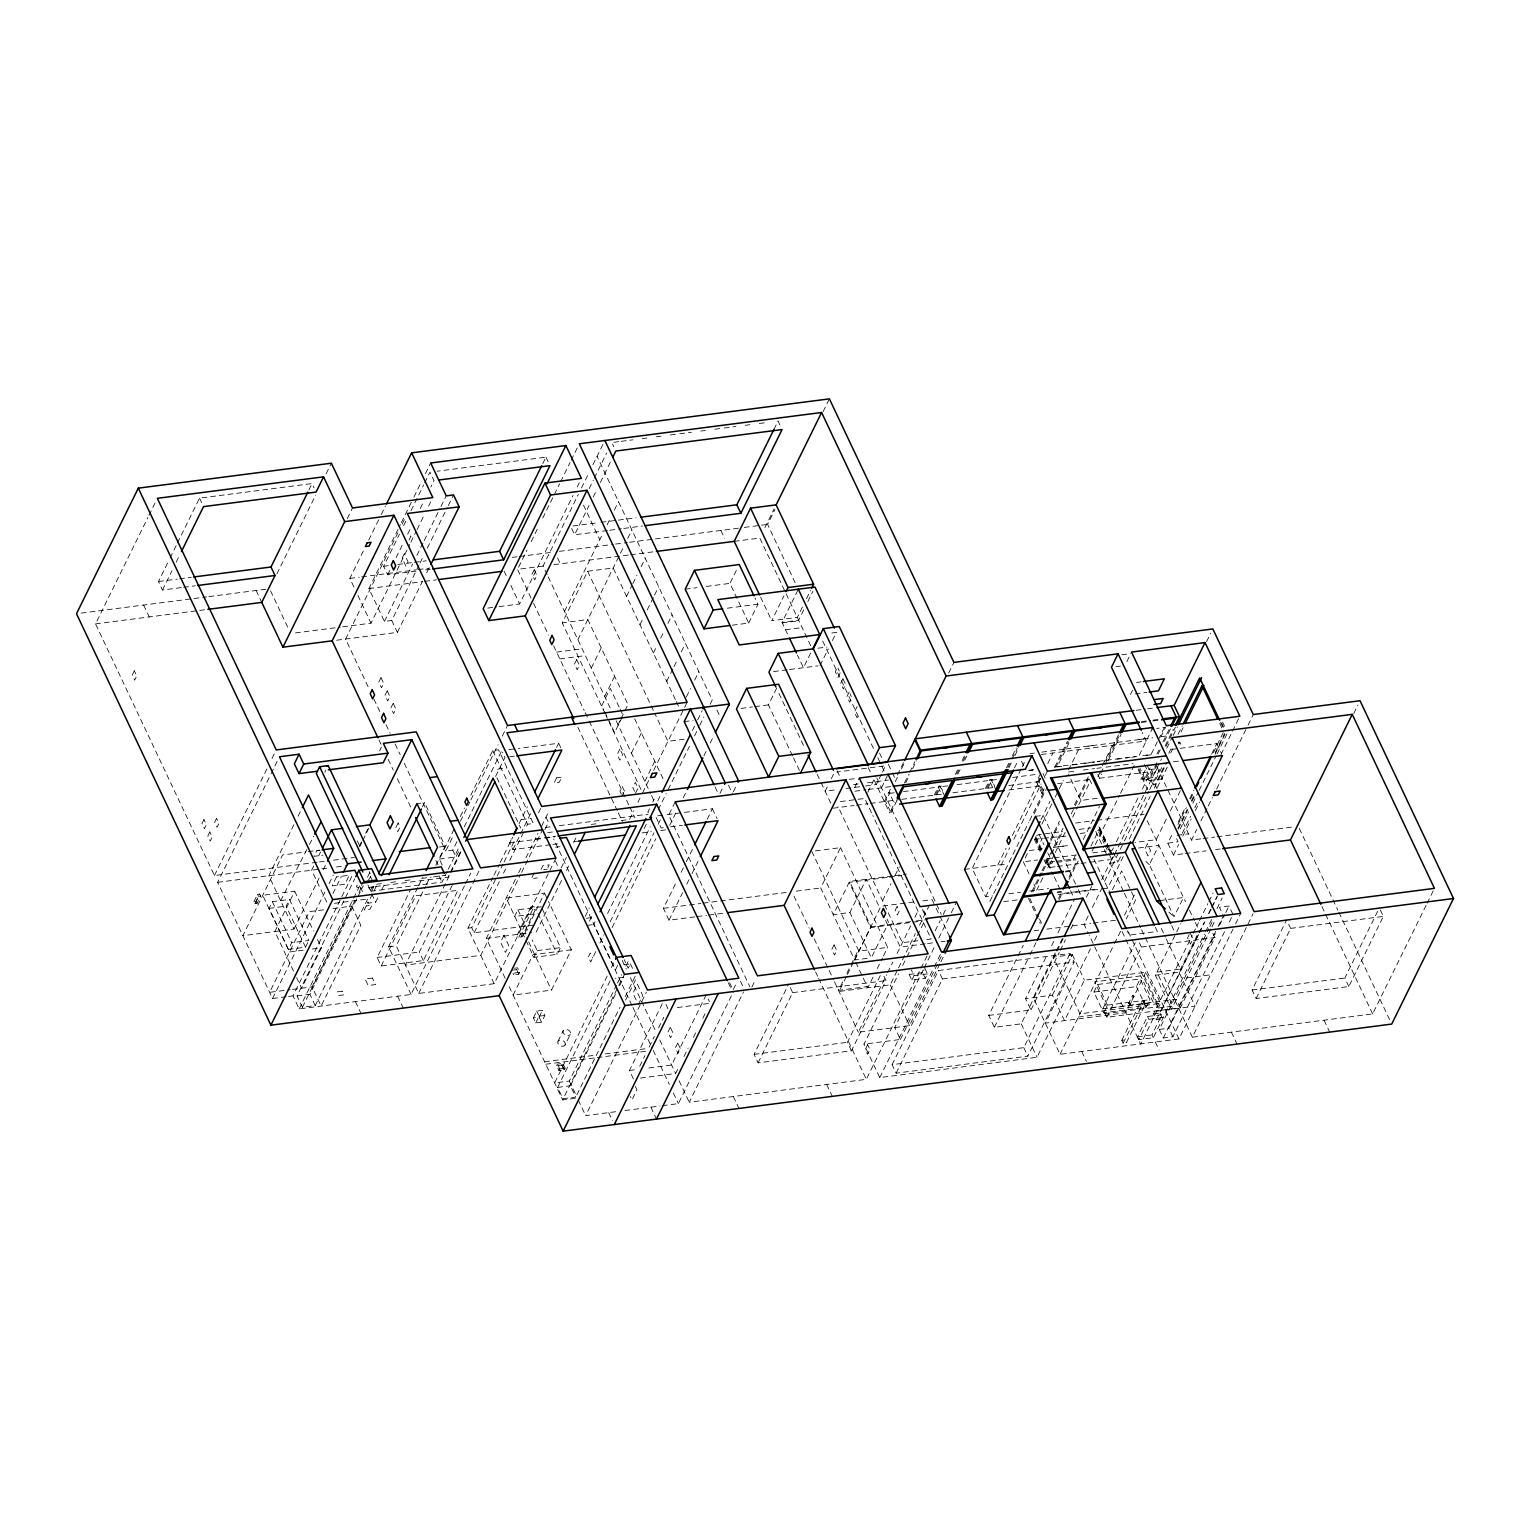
<?xml version="1.0" encoding="UTF-8"?>
<svg xmlns="http://www.w3.org/2000/svg" width="1530" height="1530" viewBox="0 0 1530 1530"><rect width="100%" height="100%" fill="white"/><g stroke="black" fill="none" stroke-linecap="round" stroke-linejoin="round"><path stroke-width="0.75" stroke-dasharray="5 3.75" d="M325.565 770.183L324.915 772.325M1128.605 1003.336L1130.402 1004.292L1133.615 995.552L1132.353 995.705L1128.605 1003.336L1130.402 1004.292M1132.353 995.705L1134.151 996.661M1122.121 931.579L1158.248 1008.021L1140.73 1044.206L1089.188 935.098M317.131 862.251L214.449 875.523L95.549 623.877L147.913 517.465M148.965 515.342L155.238 502.567M181.248 587.616L162.486 590.025L158.47 581.534L169.008 560.152M170.06 558.01L176.371 545.177M177.423 543.035L199.512 498.13L312.043 483.576L314.052 487.841M162.486 590.025L171.972 570.786M176.18 562.237L179.335 555.811M308.888 490.002L312.043 483.576M276.911 573.865L315.658 495.127M326.12 473.841L331.36 463.207M347.272 518.613L352.512 507.979M353.889 586.927L349.854 578.397L364.522 548.601M368.711 540.09L380.224 516.681M381.276 514.558L385.464 506.048M214.449 875.523L267.865 766.97M272.053 758.459L275.19 752.072M286.186 996.738L272.55 998.497L217.662 882.313L270.026 775.901M271.078 773.778L277.351 761.003M418.971 565.163L391.737 620.491L384.432 621.429L368.902 588.572L400.325 524.714M401.376 522.591L412.89 499.182M413.942 497.059L421.266 482.16M425.455 473.65L430.695 462.997M397.934 532.669L345.589 639.081L368.845 688.328M402.122 524.159L405.278 517.771M416.064 571.13L387.664 574.802L383.647 566.31L399.445 534.2M403.652 525.631L406.808 519.225M411.015 510.657L423.657 484.972M424.709 482.83L429.968 472.139L434.004 480.63L430.829 487.056M387.664 574.802L389.768 570.518M396.079 557.685L403.461 542.71M407.668 534.142L410.824 527.716M420.31 508.457L423.466 502.031M409.007 540.09L411.015 536.016L406.923 536.533M342.682 626.822L371.006 623.169L409.753 544.412M410.805 542.289L416.045 531.656M417.097 529.533L424.422 514.635M428.61 506.105L430.695 501.859M384.432 621.429L412.718 563.977M416.906 555.447L423.179 542.691M424.231 540.549L439.932 508.629M440.984 506.506L446.225 495.873M420.023 563.021L423.16 556.633M427.348 548.123L447.238 507.692M448.29 505.569L453.53 494.917M253.942 901.686L257.556 894.342L259.756 894.056L260.693 896.044L257.078 903.369L254.879 903.656L253.942 901.686L256.141 901.399L259.756 894.056M254.879 903.656L258.493 896.312L257.556 894.342M293.894 824.727L268.802 875.715L294.009 929.054L242.868 935.672L282.591 854.945L305.828 851.942M298.082 816.236L301.2 809.867M336.638 640.229L397.36 632.387L422.49 581.304M426.679 572.794L428.782 568.548M288.405 949.403L269.031 908.399L272.34 901.667L289.438 899.468L308.83 940.472L291.733 942.69L288.405 949.403L305.522 947.204L307.989 942.155M305.522 947.204L286.129 906.181L289.438 899.468M303.208 950.207L289.514 951.985L262.72 895.299L294.697 891.187L274.826 931.541L295.653 975.624M313.669 866.057L311.642 870.168L327.707 904.173M318.737 855.748L320.592 851.961M379.574 750.981L381.448 747.156M294.009 929.054L319.101 878.086M323.289 869.576L325.374 865.33M272.55 998.497L324.915 892.086M329.103 883.575L333.291 875.064M542.806 463.571L545.961 457.145L437.083 471.221M332.928 893.558L341.305 876.556M359.416 846.109L361.501 841.844M365.67 833.353L367.774 829.107M359.703 846.779L361.788 842.533M362.839 840.391L369.113 827.634M464.47 885.889L411.054 994.443L299.172 1008.901L293.014 995.858L352.703 874.548M367.582 899.2L315.218 1005.612L302.424 1007.256L297.069 995.934L354.673 878.87M317.513 939.458L321.472 947.854L301.62 988.208L296.648 977.708M299.172 1008.901L352.589 900.348M353.621 898.225L359.913 885.449M363.585 881.031L360.468 887.381L357.274 887.783L356.356 885.87L359.569 885.449L363.26 893.31M351.766 906.143L360.851 925.344L321.128 1006.052L312.063 986.869L351.766 906.143L332.928 908.571M518.555 567.228L526.97 550.111M531.197 541.563L538.56 526.588M542.768 518.02L559.617 483.786M560.669 481.644L570.135 462.404M571.187 460.262L577.518 447.429M302.424 1007.256L354.788 900.845M358.976 892.334L362.113 885.947M315.218 1005.612L309.863 994.271L356.987 898.512M358.039 896.37L363.26 885.736M367.449 877.226L369.552 872.961M367.716 881.108L371.235 875.925L369.208 871.641M370.241 890.728L372.345 886.482M447.219 871.354L442.017 882.102L370.91 891.282L373.397 886.252M371.771 890.69L373.856 886.425M377.7 897.957L375.615 902.203L367.946 903.197L373.148 892.602M374.2 890.479L377.317 884.13M499.105 606.607L519.607 603.968L573.023 495.433M577.212 486.923L579.296 482.658M381.869 889.485L384.986 883.135M422.51 806.884L424.594 802.638L416.925 803.633M547.166 574.706L543.073 566.062L578.378 494.305M581.496 487.974L588.763 473.191M592.932 464.757L604.14 441.979M589.165 488.606L593.277 480.229M594.309 478.125L606.664 453.014M607.41 530.547L574.63 534.773L589.05 505.474M593.181 497.097L596.26 490.824M600.391 482.447L610.68 461.505M381.161 966.004L415.72 895.777L457.91 890.326L423.351 960.553L381.161 966.004L377.145 957.493L410.652 889.389M411.054 994.443L388.563 946.821L417.747 887.515M418.78 885.411L422.949 876.919M555.945 858.139L494.171 983.694L418.723 993.448L396.232 945.846L425.417 886.52M426.468 884.417L429.586 878.048M435.84 865.349L445.211 846.281L424.594 802.638M442.208 865.139L439.359 859.095L454.028 829.298M460.301 816.542L464.489 808.012M470.781 795.256L492.756 750.561L498.512 749.815L533.32 823.503L527.582 824.249L525.479 828.495M456.935 841.653L452.765 850.144L445.727 851.043L453.071 836.145M460.396 821.247L469.825 802.102M470.858 799.961L498.091 744.632M502.28 736.121L507.52 725.488M564.494 611.407L602.916 533.32M607.085 524.866L610.202 518.536M614.352 510.102L618.502 501.649M604.962 713.267L562.237 622.863L587.616 571.302L613.186 567.993L675.361 699.554M464.24 826.831L501.744 750.58M448.252 869.25L458.675 848.06M439.359 859.095L455.978 856.953L460.148 848.481M495.586 776.456L504.977 757.388L502.567 752.282M460.434 851.808L447.927 877.226L368.654 887.457L370.643 891.665M460.836 852.306L405.335 965.105L480.783 955.351L520.563 874.491M423.351 960.553L419.335 952.043L452.861 883.938M577.881 639.731L619.421 555.314M620.472 553.21L623.59 546.879M627.74 538.426L631.89 529.992M465.503 883.766L470.743 873.133M418.723 993.448L480.516 867.873M591.288 668.075L601.214 647.898M626.592 596.317L631.775 585.78M632.827 583.657L636.977 575.223M641.127 566.769L645.278 558.316M550.456 844.732L512.875 849.59L509.662 842.781L511.747 838.555M519.053 823.714L527.391 806.769M556.576 747.462L558.66 743.236L518.345 748.438M494.171 983.694L467.931 928.155L492.947 877.321M493.98 875.198L499.201 864.603M500.234 862.499L512.741 837.082M532.995 925.172L474.166 932.765L471.756 927.658L503.026 864.106M504.078 862.002L515.534 838.689M512.875 849.59L530.604 813.577M474.166 932.765L499.296 881.701M503.485 873.19L505.589 868.925M509.777 860.415L524.427 830.637M538.56 812.851L540.664 808.586M604.675 696.418L614.601 676.241M639.98 624.661L643.097 618.33M647.247 609.877L653.482 597.216M654.515 595.113L658.665 586.659M505.187 978.301L486.33 938.406L517.637 874.797M518.689 872.693L521.807 866.343M525.957 857.89L537.967 833.468M541.524 826.257L548.123 812.851M521.615 872.368L542.557 829.796M544.833 829.547L548.409 822.26L546 817.173M534.161 872.961L531.35 878.679L537.355 877.914M541.238 906.755L517.905 909.757L514.596 916.489L535.596 913.773M547.817 867.759L549.251 864.871L542.921 865.674L540.779 870.035L547.109 869.212M618.063 724.761L620.052 720.726M621.027 718.698L627.989 704.565L587.826 619.554L562.237 622.863M653.367 653.004L656.485 646.674M660.635 638.22L663.752 631.89M667.902 623.437L672.072 615.003M622.098 717.302L614.563 732.602L604.752 711.813M530.929 907.06L517.465 934.39L518.804 937.221L522.017 936.819L535.462 909.47L534.123 906.64L530.929 907.06L532.268 909.891L535.462 909.47M518.804 937.221L534.123 906.64M542.251 908.897L560.554 947.606L557.226 954.338L533.913 957.34L506.201 898.053L544.565 893.099L524.694 933.453L527.678 939.745M773.912 429.433L778.043 421.075L781.046 427.444M561.127 867.969L566.349 857.393M573.635 842.552L576.772 836.202M519.703 972.334L518.823 974.132L513.698 974.801L514.577 973.004L519.703 972.334L517.561 967.802L512.435 968.471M518.823 974.132L516.681 969.599L517.561 967.802M536.208 931.961L562.256 879.023M566.425 870.551L569.562 864.182M631.45 753.085L641.376 732.908M666.755 681.347L672.99 668.667M674.022 666.564L677.14 660.233M681.29 651.78L685.459 643.346M533.913 957.34L537.221 950.608L532.134 939.86M622.098 795.83L623.647 792.693M732.22 625.196L748.706 623.073L729.963 583.389L737.173 568.739M764.904 527.697L774.084 509.031M795.16 582.739L767.601 524.427L774.945 509.528M823.102 411.627L829.394 398.852M635.466 793.229L638.01 788.065L635.332 782.404L632.789 787.568L634.587 791.335M644.838 781.428L654.764 761.252M686.377 697.011L690.527 688.557M694.677 680.123L698.847 671.67M629.576 819.315L633.764 810.804M637.953 802.294L640.037 798.029M648.682 780.51L642.581 792.884L605.976 715.409M653.654 770.374L687.161 702.27M533.358 1017.852L536.705 1011.081L542.462 1010.336L544.871 1015.442L541.524 1022.212L535.768 1022.958L533.358 1017.852L539.115 1017.106L542.462 1010.336M585.187 916.451L589.356 907.979M571.34 949.767L532.976 954.72L513.124 995.093L551.469 990.14L571.34 949.767L548.524 901.495M535.768 1022.958L539.115 1016.169L536.705 1011.081M589.433 921.117L592.569 914.768M649.504 808.777L647.764 812.315L649.045 812.162M652.832 802.007L654.247 799.138M631.928 1005.363L593.736 924.541L595.839 920.295M644.13 828.648L647.267 822.241M657.766 800.917L660.903 794.529M692.382 730.556L696.59 722.026M697.642 719.903L702.174 710.666M748.706 623.073L757.981 604.235L755.017 597.962M658.225 809.772L666.162 793.63M668.151 789.576L689.475 746.258M694.563 735.911L698.732 727.458M699.765 725.354L703.915 716.901M710.149 704.24L712.234 700.013L597.082 456.303M607.563 913.544L650.288 826.697M595.763 951.545L590.733 961.988L588.342 956.958L590.312 952.961L592.703 958.01M599.932 943.073L604.101 934.601M610.145 921.863L653.979 832.817M658.149 824.326L662.318 815.853M612.134 927.562L655.911 838.612M675.208 801.835L668.706 815.031L749.91 986.869M558.01 1041.28L563.25 1030.627M669.681 825.378L675.916 812.717M683.183 797.933L686.301 791.603M703.953 755.724L706.019 751.517M710.188 743.064L713.286 736.733M802.409 607.028L797.302 617.412L771.732 620.702L783.972 595.82M565.067 1045.047A3.997 2.907 26.2 0 0 561.032 1040.037A3.997 2.907 26.2 0 0 558.527 1044.397A3.997 2.907 26.2 0 0 565.067 1045.047L570.308 1034.395A3.997 2.907 26.2 0 0 566.272 1029.384A3.997 2.907 26.2 0 0 563.767 1033.764A3.997 2.907 26.2 0 0 570.308 1034.395M556.652 1065.722L557.456 1064.096L562.887 1063.388L565.163 1068.208L564.379 1069.833L558.928 1070.522L556.652 1065.722L562.103 1065.014L562.887 1063.388M558.928 1070.522L559.731 1068.915L557.456 1064.096M607.2 976.064L554.625 1082.934L569.332 1081.041L616.456 985.263M611.407 967.515L615.615 958.966M787.491 633.975L782.021 622.385L798.335 589.203M615.462 994.213L570.422 1085.745L575.777 1097.087L562.983 1098.75L557.628 1087.409L611.063 978.837M617.623 965.506L615.462 969.867L553.669 839.071M617.508 983.14L621.696 974.629M625.885 966.119L629.021 959.731M806.482 598.746L810.556 590.446M575.261 1098.311L562.658 1099.936L617.718 987.539M618.77 985.397L624.45 974.381M803.747 609.877L798.641 620.243L782.021 622.385M807.821 601.577L812.927 591.192M619.65 985.702L623.838 977.192L615.309 978.282M624.01 964.684L630.398 963.862L628.256 968.222L624.202 959.635M694.869 916.872L669.031 920.219L663.408 908.323L676.968 880.783M681.137 872.31L685.306 863.838M686.339 861.715L692.593 849.016M707.185 819.353L712.406 808.758L664.976 814.897M719.942 793.42L723.652 785.885M576.829 1094.945L619.975 1007.275M625.235 996.585L635.753 975.184M792.559 755.877L768.443 704.871L778.598 684.235M625.54 1000.142L637.054 976.733M669.031 920.219L682.59 892.678M686.76 884.206L690.929 875.734M691.962 873.611L699.267 858.789M733.367 791.679L737.077 784.144M810.651 653.081L803.441 667.73L797.455 655.069M638.316 1004.502L642.734 995.533L637.379 984.192L632.961 993.161L636.537 1000.716M615.71 1111.717L585.665 1115.6L646.406 992.167M820.061 665.569L828.304 648.835M832.358 640.592L836.394 632.387L829.547 633.286M633.439 1078.975L629.423 1070.484L663.982 1000.257M639.712 1066.219L644.952 1055.566M649.141 1047.056L654.381 1036.422M658.569 1027.911L663.81 1017.259M840.18 672.913L837.962 677.388L835.284 671.727L837.484 667.233L839.281 671.02M849.188 692L846.989 696.475L849.666 702.155L851.866 697.661L850.087 693.893M706.172 994.806L671.613 1065.033L645.832 1068.361M640.477 1078.076L675.629 1073.525L678.765 1067.137M684.006 1056.503L688.194 1047.993M693.434 1037.34L696.571 1030.971M702.863 1018.196L705.999 1011.808M857.144 706.535L854.39 712.139L857.068 717.799L858.904 714.07M827.214 787.013L825.148 791.201L836.776 789.71M831.326 778.655L834.424 772.363M733.31 989.528L737.02 981.992M662.337 1105.693L678.364 1103.627L733.654 991.249M927.065 955.906L866.324 1079.339L689.227 1102.231L743.484 991.956M751.842 987.137L755.552 979.602M854.601 787.663L859.325 778.043M867.166 958.354L854.696 959.979L820.692 887.993L840.544 847.639L811.78 851.349L858.904 951.105L887.668 947.376L840.544 847.639M867.778 792.31L875.849 775.882M881.433 774.123L876.288 784.603L862.346 786.401M882.466 772.038L885.564 765.765L836.757 772.057M881.471 787.778L888.089 774.333M883.996 976.331L886.004 980.577L851.445 1050.804L758.096 1062.872L754.08 1054.361L788.639 984.134M884.321 801.605L891.569 786.86M897.402 775.022L903.542 762.552M895.28 781.581L897.364 777.317M901.553 768.806L904.689 762.418M948.677 673.028L953.917 662.394M758.096 1062.872L792.655 992.645L789.652 986.276M892.277 875.925L849.609 881.452L833.276 914.634L849.896 912.492L866.229 879.291L879.482 907.367M896.886 800.706L890.957 812.774L889.676 812.927L894.935 802.256M904.383 783.054L908.591 774.524M909.642 772.382L914.883 761.711M905.722 782.767L909.642 774.792M912.588 768.825L916.508 760.85M934.199 795.16L938.617 786.191L939.879 786.018L944.354 795.466M842.686 981.839L838.517 990.331L867.281 986.601M846.874 973.329L850.011 966.96M851.062 964.837L858.368 949.958M882.561 900.788L890.919 883.843M895.088 875.351L899.258 866.879M846.358 976.599L839.052 991.459L890.192 984.861L897.536 969.944M847.41 974.476L853.683 961.72M854.715 959.597L880.974 906.257L906.544 902.949M935.48 794.988L939.879 786.018M854.696 959.979L871.029 926.778L849.609 881.452M936.743 794.816L941.16 785.846M955.294 774.505L958.239 768.519M962.16 760.544L965.105 754.577M956.69 774.065L958.774 769.839M962.944 761.366L966.08 755.017M957.856 774.161L960.783 768.194M964.722 760.219L966.673 756.241M873.037 977.115L867.816 987.749L855.653 962.026M877.226 968.624L882.447 958.01M883.499 955.887L887.668 947.376M851.445 1050.804L847.429 1042.312L881.988 972.086M939.86 963.881L909.47 1025.655L858.33 1032.272L886.635 974.744M887.668 972.621L892.908 961.968M897.115 953.458L910.733 925.784M914.902 917.292L918.019 910.943M985.339 788.543L989.757 779.573L992.32 779.248L987.902 788.218M986.62 788.371L991.038 779.42L996.393 790.742M898.569 967.821L915.342 933.721M919.549 925.21L930.03 903.905M1090.431 948.753L1037.015 1057.287L879.75 1077.598L863.953 1044.168L898.512 973.941M902.7 965.43L905.837 959.042M906.888 956.919L916.317 937.756M917.35 935.633L923.642 922.858M1006.434 767.888L1009.379 761.921M1012.325 755.935L1016.245 747.96M1007.849 767.467L1010.967 761.118M1012.019 758.995L1017.221 748.419M1008.997 767.563L1011.942 761.577M1014.887 755.61L1018.808 747.635M924.809 968.26L927.467 973.883L925.268 978.32L911.842 980.061L909.183 974.438L910.656 971.474M1014.486 767.869L1017.622 761.519M935.193 930.795L940.242 920.544M943.207 914.519L946.994 906.831M911.842 980.061L914.041 975.624L911.383 970.001M1021.122 768.997L972.2 868.409L985.588 896.752L992.568 895.853M1022.174 766.874L1025.291 760.544M923.068 970.039L894.763 1027.567L900.386 1039.463L863.953 1044.168M924.12 967.916L935.652 944.488M938.789 938.1L950.283 914.73M951.335 912.607L956.556 901.992M925.268 978.32L922.609 972.717L924.082 969.752M879.75 1077.598L933.166 969.064M934.199 966.941L940.491 954.165M900.386 1039.463L942.289 954.338M940.912 961.758L944.067 955.37M892.105 1064.67L938.445 970.498L1070.139 953.477L1074.156 961.988L1027.816 1056.159L896.121 1073.18L892.105 1064.67L1023.8 1047.648L1070.139 953.477M1040.457 773.874L1036.479 781.945L1041.834 793.267L1044.397 792.942L1039.042 781.601L1042.026 775.557M1039.52 778.177L1037.761 781.773L1043.116 793.114M997.77 865.119L1006.109 848.194M1012.344 835.495L1040.457 778.388M1047.744 763.585L1052.946 753.009M896.121 1073.18L942.461 979.009L938.445 970.498M985.588 896.752L1009.685 847.811M1013.874 839.301L1041.089 783.953M1045.277 775.442L1047.381 771.197M1041.834 793.267L1045.812 785.196M1054.648 767.257L1067.385 741.342M989.853 901.438L1028.6 822.681M1029.652 820.558L1044.302 790.761M1055.872 767.199L1068.361 741.801M1034.07 813.998L1047.381 786.879M1068.973 743.006L1057.192 766.932L1063.713 766.09M1041.069 819.564L1050.039 801.338M1025.196 858.081L1028.868 850.604L1042.446 848.844M1040.113 851.541L1034.376 839.396L1035.255 837.598A2.85 1.434 -25.3 0 0 1036.938 839.052M1041.853 824.192L1054.151 799.196M1055.184 797.111L1058.263 790.876M1059.276 788.792L1063.388 780.453M1078.516 749.7L1067.481 772.115L1074.251 771.254M1126.845 661.553L1130.766 653.597M1040.783 841.366L1042.427 838M1050.441 839.415L1059.41 821.17M1050.842 841.003L1059.257 823.943M1031.583 892.047L1041.012 872.903M1042.064 870.761L1052.525 849.494M1053.577 847.352L1063.006 828.208M1074.519 804.799L1090.221 772.88M1032.846 891.933L1042.179 872.942M1043.231 870.838L1050.498 856.035M1051.55 853.931L1063.006 830.637M1071.21 813.96L1074.251 807.764M1075.265 805.717L1088.461 778.885M1130.536 694.448L1132.506 690.432M1042.752 877.914L1036.747 890.154L1033.878 884.072M1055.069 866.783L1047.763 867.72L1054.227 854.62M1055.241 852.535L1065.492 831.708M1072.664 817.116L1077.789 806.712M1078.822 804.627L1090.221 781.467M1102.365 765.708L1112.406 745.32M1097.947 776.59L1100.873 770.623M1118.526 734.744L1105.788 760.659L1097.087 761.768M1100.758 773.3L1103.895 766.951M1104.928 764.828L1119.501 735.203M1144.536 764.426L1148.112 771.981L1099.515 778.254L1101.485 774.276M1108.351 760.314L1121.088 734.419M1063.12 938.712L1021.218 1023.838L994.366 1027.319L988.743 1015.423L1017.029 957.952M1018.062 955.829L1023.302 945.177M1075.265 855.691L1073.333 859.65L1076.011 865.311M1083.259 839.473L1099.496 806.463M994.366 1027.319L1028.925 957.091M1029.977 954.95L1036.269 942.193M1058.531 898.397L1062.03 891.263L1057.517 891.856M1068.992 877.13L1076.604 861.658M1058.99 899.889L1062.107 893.558L1097.087 889.045M1069.049 879.444L1078.095 861.084M1090.967 846.071L1098.311 831.134L1104.048 843.279M1097.756 830.637A3.443 1.74 -25.3 0 0 1099.19 829.337L1099.63 828.438A3.079 1.568 -25.3 0 0 1097.966 826.965L1105.616 843.164M1094.275 846.645L1091.12 853.052L1112.214 850.336L1115.332 843.967M1095.327 844.503L1119.482 795.39M1120.534 793.267L1134.208 765.497M1139.257 755.208L1152.147 729.007M988.743 1015.423L1030.952 1009.972L1025.578 998.631L1047.476 954.146M1051.646 945.674L1053.73 941.428M1057.899 932.956L1074.576 899.066M1157.33 741.744L1151.057 754.5L1139.276 756.03M1158.382 739.602L1164.674 726.846M1206.558 641.701L1210.746 633.191M1160.677 737.211L1165.573 727.285L1156.623 728.433M1055.26 952.922L1033.266 997.637L1060.041 1054.304L1178.961 1038.947L1234.481 926.09M1056.293 950.819L1062.528 938.158M1030.952 1009.972L1059.219 952.502M1060.271 950.379L1065.492 939.726M1070.732 929.093L1073.888 922.705M1086.453 897.173L1091.674 886.52M1156.852 762.743L1148.609 779.478L1144.134 780.051L1150.063 768.003M1156.929 754.041L1158.899 750.063M1162.819 742.088L1169.685 728.127M1158.153 753.984L1160.237 749.757M1164.407 741.285L1170.66 728.586M1116.384 841.863L1138.263 797.379M1142.432 788.906L1151.822 769.839M1165.076 745.99L1173.319 729.255M1162.571 778.885L1149.145 780.606L1157.56 763.489M1165.994 746.372L1175.461 727.133M1101.677 879.846L1111.698 859.458L1109.48 859.707A3.443 1.74 -25.3 0 0 1112.578 857.661L1113.037 856.781M1123.364 891.149L1110.168 863.226L1113.304 856.838M1114.356 854.715L1161.48 758.937M1166.721 748.304L1172.114 737.575M1173.166 735.433L1177.373 726.884M1104.507 881.395L1119.214 851.502M1120.266 849.36L1123.422 842.954M1124.474 840.812L1148.648 791.698M1149.68 789.595L1161.098 766.377M1088.251 915.877L1084.082 924.311L1088.155 932.937M1092.401 907.443L1101.734 888.452M1163.431 767.773L1155.112 784.641L1153.199 784.89L1162.532 765.918M1168.767 753.257L1171.884 746.946M1178.1 734.285L1182.25 725.851M1170.679 753.028L1172.764 748.801M1181.064 731.933L1183.13 727.706M1052.43 995.15L1072.358 954.663L1053.176 957.149L1079.97 1013.816L1160.524 1003.412L1145.798 972.239L1084.407 980.175L1064.498 1020.663L1052.43 995.15L1025.578 998.631M1110.168 863.226L1117.837 862.231L1120.974 855.882M1129.312 838.937L1150.139 796.556M1154.308 788.084L1166.816 762.667L1178.406 761.175M1123.288 856.532L1107.72 888.184L1100.625 889.102M1157.33 787.376L1167.467 766.76M1065.243 982.642L1045.315 1023.149L1125.87 1012.726L1145.798 972.239M1112.444 889.714L1121.624 871.029L1135.47 900.309L1126.271 918.995M1094.619 940.242L1096.723 935.977M1166.338 819.066L1156.183 839.702L1134.897 842.456M1170.393 810.823L1181.562 788.122M1124.493 915.208L1135.509 892.812M1159.836 900.558L1183.493 897.517L1174.007 916.795L1149.374 864.66L1158.86 845.363L1135.203 848.423M1060.041 1054.304L1113.458 945.769M1114.49 943.628L1120.782 930.871M1093.893 992.09L1097.641 984.479L1140.156 978.971L1149.929 999.664L1146.18 1007.295L1103.666 1012.783L1093.893 992.09L1136.408 986.601L1140.156 978.971M1182.824 853.836L1173.453 855.041L1167.83 843.145L1173.051 832.55M1178.253 821.954L1185.559 807.132M1189.728 798.66L1193.897 790.188M1211.607 754.175L1216.828 743.58L1168.155 749.872M1178.004 824.479L1186.305 807.611M1190.455 799.176L1193.572 792.846M1213.29 752.779L1223.656 731.703M1177.851 828.438L1187.184 809.466M1191.334 801.031L1194.452 794.701M1215.203 752.531L1224.535 733.559M1178.272 829.164L1187.758 809.906M1191.966 801.357L1195.121 794.931M1215.126 754.29L1225.645 732.889M1180.204 828.916L1188.619 811.799M1192.826 803.25L1198.086 792.54M1199.138 790.417L1215.987 756.183M1217.039 754.041L1227.576 732.64M1182.25 833.315L1190.627 816.274M1194.815 807.764L1197.952 801.376M1220.997 754.558L1231.478 733.272M1232.511 731.149L1238.803 718.373M1173.453 855.041L1178.674 844.445M1182.843 835.973L1191.182 819.028M1195.351 810.556L1199.52 802.083M1212.888 933.281L1214.897 937.546L1180.338 1007.773L1106.821 1017.259L1102.805 1008.767L1135.26 942.786M1103.666 1012.783L1107.414 1005.153L1097.641 984.479M1200.782 838.88L1191.487 840.085L1196.728 829.451M1200.916 820.922L1207.189 808.165M1208.241 806.023L1212.429 797.513M1216.618 789.002L1246.988 727.285M1248.04 725.163L1253.28 714.51M1106.821 1017.259L1141.38 947.032L1139.372 942.786M1121.796 1040.324L1140.921 1001.462L1144.115 1001.041L1145.454 1003.871L1126.348 1042.733L1123.135 1043.154L1121.796 1040.324L1125.009 1039.903L1126.348 1042.733M1210.88 929.035L1171.406 1009.265L1155.341 975.26L1175.633 934.008M1176.647 931.942L1180.72 923.699M1123.135 1043.154L1144.115 1001.041M1138.856 1039.616L1137.517 1036.785L1147.5 1016.513L1161.92 1014.639L1163.259 1017.469L1148.839 1019.343L1138.856 1039.616L1153.295 1037.761L1204.454 934.046M1189.231 934.505L1187.548 937.947L1190.436 944.067L1192.979 938.904L1190.072 932.784M1198.602 934.639L1159.969 1013.128L1162.704 1018.923L1156.317 1019.745L1153.582 1013.969L1192.214 935.461M1193.247 933.338L1198.468 922.724M1199.52 920.601L1207.859 903.637M1208.91 901.514L1213.08 893.023M1078.344 1017.087L1158.899 1006.683L1160.524 1003.412M1156.699 1011.158L1195.064 1006.205L1178.999 972.2L1197.206 935.174M1156.317 1019.745L1198.067 934.868M1199.118 932.745L1204.34 922.15M1208.509 913.659L1210.593 909.413M1211.645 907.29L1216.866 896.676M1199.635 932.516L1204.856 921.902M1209.044 913.41L1211.129 909.164M1212.181 907.06L1217.383 896.446M1153.295 1037.761L1151.956 1034.911L1161.92 1014.639M1205.506 931.923L1211.779 919.205M1217 908.591L1222.202 897.976M1224.574 931.674L1172.879 1036.728L1163.297 1037.971L1159.281 1029.46L1208.853 928.691M1209.905 926.549L1213.08 920.123M1211.913 926.931L1215.011 920.639M1163.297 1037.971L1217.096 928.614M1218.148 926.472L1223.426 915.762L1219.41 907.252L1228.992 906.009L1233.008 914.519L1228.8 923.087M1172.879 1036.728L1168.863 1028.217L1215.279 933.893M1219.506 925.306L1224.784 914.596M1225.836 912.454L1228.992 906.009M1235.532 923.967L1240.734 913.372M1426.075 905.378L1372.659 1013.912L1192.386 1037.206L1253.108 913.773M1353.763 713.496L1357.951 704.986M1380.328 910.025L1383.35 916.413L1348.829 986.544L1256.13 998.516L1252.114 990.025L1286.634 919.874M1256.13 998.516L1290.651 928.385L1288.642 924.139M1348.829 986.544L1344.813 978.033L1379.333 907.902M1427.127 903.255L1433.4 890.479M280.621 900.73L308.333 846.626M309.404 844.541L313.669 836.222M1092.879 745.531L1087.754 746.181M1144.019 738.914L1138.913 739.583M1063.388 846.128L1058.282 846.798M618.847 441.635L611.809 442.553L613.836 446.798M621.18 441.329L632.885 439.818M642.256 438.613L646.941 438.001M656.294 436.796L660.979 436.203M670.35 434.979L677.369 434.08M679.722 433.774L691.426 432.263M700.778 431.058L705.464 430.446M714.835 429.242L721.854 428.324M724.187 428.018L735.892 426.507M745.263 425.302L749.949 424.709M759.32 423.485L766.339 422.586M572.966 525.976L598.708 522.648M601.06 522.342L636.174 517.809M158.47 581.534L177.231 579.105M179.565 578.799L191.288 577.288M609.762 530.241L621.467 528.73M623.8 528.424L642.524 525.995M183.581 587.31L195.305 585.799M383.647 566.31L388.371 565.698M397.838 564.474L412.048 562.638M414.42 562.332L426.239 560.802M81.224 613.109L206.512 596.91M208.864 596.604L267.329 589.05M349.854 578.397L359.282 577.192M361.635 576.886L415.797 569.887M418.149 569.581L429.911 568.051M512.34 557.398L517.044 556.805M519.397 556.499L552.368 552.234M559.406 551.336L613.243 544.374M615.576 544.068L627.3 542.557M629.633 542.251L653.042 539.229M655.375 538.923L741.935 527.735M744.269 527.429L767.601 524.427M425.531 569.906L430.255 569.294M95.549 623.877L205.517 609.667M368.902 588.572L422.51 581.649M424.843 581.343L436.49 579.832M543.073 566.062L517.503 569.37L532.536 601.194M553.86 564.666L628.237 555.065M630.57 554.759L653.979 551.737M734.228 541.371L759.798 538.063L785.139 591.67M295.443 632.923L340.31 627.128M487.726 608.079L496.829 606.913M685.211 589.184L696.991 587.654M706.42 586.43L729.963 583.389M727.362 608.194L757.981 604.235M556.595 652.105L582.165 648.816M782.289 622.959L798.909 620.798M559.808 658.914L585.378 655.605M785.502 629.748L802.122 627.606M817.919 648.223L827.042 647.037M773.511 671.594L787.319 669.815M789.633 669.509L817.976 665.837M1121.815 654.764L1128.528 653.884M741.056 708.409L752.473 706.937M754.749 706.631L768.443 704.871M684.216 721.625L693.167 720.477M1115.944 666.678L1120.419 666.105M508.859 749.662L515.973 748.744M509.719 756.776L514.462 756.164M684.235 739.22L667.96 741.323L654.744 713.343M1136.465 682.437L1141.093 681.825M497.499 769.188L507.08 767.945M1135.183 693.855L1146.812 692.344M1136.082 710.283L1145.377 709.078M1147.691 708.773L1152.358 708.18M1141.437 721.605L1150.732 720.42M1153.046 720.114L1160.027 719.215M1141.208 722.485L1147.73 721.644M1152.855 720.974L1159.377 720.133M1030.092 753.64L1034.433 753.066M1041.739 752.129L1063.465 749.318M1066.027 748.992L1114.605 742.719M1117.168 742.394L1152.721 737.785M1161.404 736.676L1165.764 736.102M521.328 819.64L530.91 818.397M849.303 779.325L855.939 778.464M1041.318 754.5L1146.276 740.941L1142.298 732.526M308.161 851.636L319.789 850.144M319.904 850.298L316.672 850.718L313.88 856.36L323.002 855.194M1179.133 742.146L1178.157 742.28A2.773 1.281 82.6 0 1 1179.707 743.924M853.51 784.584L858.158 783.972M867.472 782.786L888.394 780.071M545.292 827.481L549.959 826.869M559.311 825.665L648.031 814.209M846.071 788.505L860.013 786.707M591.269 824.421L595.935 823.809M621.505 820.501L626.153 819.908M662.605 815.203L655.49 816.121L661.132 828.017L668.227 827.099M854.926 791.22L865.98 789.786M868.198 789.499L890.9 786.573M319.464 861.945L324.13 861.352M333.464 860.147L354.463 857.431M547.702 832.588L552.368 831.976M1028.657 770.317L1035.714 769.399M1054.553 766.97L1078.076 763.929M1080.429 763.623L1122.81 758.153M1125.162 757.847L1136.924 756.336M439.473 847.027L445.211 846.281M1029.499 770.508L1032.903 770.068L1027.797 770.738M1072.415 764.962L1078.937 764.12M1084.043 763.47L1094.925 762.055M1117.034 759.205L1127.897 757.79M1131.779 757.293L1135.203 756.853M1146.066 755.457L1152.587 754.615M888.739 792.636L890.02 792.464L885.602 801.433L890.957 812.774M535.328 838.861L542.117 837.981M544.393 837.694L555.734 836.222M894.209 792.769L889.58 793.362L894.935 804.704M903.465 791.565L938.158 787.089L940.835 792.75M947.663 785.846L940.721 786.745L942.499 790.532M956.919 784.66L989.317 780.472L992.874 788.027M996.489 779.554L991.861 780.147L994.538 785.808M1012.688 777.45L1035.829 774.467M509.662 842.781L542.729 838.517M545.082 838.211L554.529 836.986M840.391 801.605L855.882 799.597M858.101 799.31L864.737 798.45L871.794 813.367M1083.297 770.068L1094.581 768.615M1096.857 768.328L1101.37 767.735M1105.884 767.161L1132.984 763.661M217.662 882.313L327.439 868.141M336.466 866.975L347.75 865.502M670.599 826.793L682.457 825.263M552.808 844.426L557.494 843.833M573.941 841.71L578.627 841.098M642.026 832.913L651.321 831.708M660.616 830.503L667.596 829.604M833.181 808.203L854.103 805.507M856.437 805.201L868.046 803.709M870.379 803.403L899.487 799.635M901.801 799.348L941.371 794.223M952.941 792.731L992.53 787.625M1008.729 785.521L1039.042 781.601M555.639 847.218L559.904 846.664M1008.786 789.977L1041.184 785.789M1057.632 783.666L1090.01 779.497M258.493 896.312L260.693 896.044M376.59 884.264L381.333 883.652M390.819 882.428L395.543 881.816M405.029 880.591L412.144 879.654M421.63 878.43L431.097 877.206M433.468 876.9L445.326 875.37M1097.22 798.335L1080.869 800.458L1068.437 774.142M269.031 908.399L286.129 906.181M334.477 903.312L366.072 899.219L367.946 903.197M1035.485 816.332L1043.154 815.337L1077.292 887.591M323.499 909.795L309.366 911.631L269.643 992.339L290.203 989.681M1075.59 823.064L1094.486 820.615M1096.857 820.31L1144.134 814.19M1036.594 835.801A3.595 1.817 -25.3 0 1 1039.138 834.577L1062.681 831.536M1079.147 829.413L1090.909 827.883M1034.376 839.396L1041.414 838.478M1043.651 838.191L1065.913 836.145M1080.084 833.487L1086.797 832.607M1053.749 847.39L1070.178 845.268M1177.029 835.342L1188.542 833.85M467.931 928.155L471.756 927.658M312.349 949.04L321.472 947.854M894.648 875.619L906.506 874.089M887.113 877.436L849.15 882.351L870.589 927.677L922.743 920.945M889.466 877.13L901.323 875.6M586.373 918.268L593.085 917.407M663.408 908.323L700.797 903.484M703.131 903.178L787.242 892.315M796.346 891.149L820.692 887.993M964.531 869.403L1007.084 863.915M1025.712 861.505L1037.55 859.975M1047.036 858.751L1051.76 858.139M1054.132 857.833L1077.808 854.773M1167.83 843.145L1178.062 841.825L1175.117 835.59M1203.096 838.593L1214.705 837.082M1217.019 836.776L1293.615 826.889M388.563 946.821L396.232 945.846M1054.457 861.486L1047.381 862.385L1053.271 874.854M1056.828 861.18L1075.743 858.732M1057.249 862.308L1076.068 859.879M486.33 938.406L531.598 932.573M587.348 925.363L593.736 924.541M1057.421 866.477L1078.726 863.704M1081.098 863.398L1109.48 859.707M377.145 957.493L419.335 952.043M697.221 916.585L706.611 915.361M708.964 915.055L725.392 912.932M1185.157 853.53L1206.214 850.814M1215.585 849.609L1220.252 848.997M1065.645 871.067L1072.415 870.188M1065.205 871.966L1071.975 871.086M537.221 950.608L560.554 947.606M908.877 902.643L913.525 902.05M922.82 900.845L932.114 899.64L935.155 906.085M1008.844 893.75L1020.472 892.258M1029.767 891.053L1048.585 888.624M292.479 989.394L312.063 986.869M1057.077 892.736L1061.591 892.162M1003.623 901.648L1017.163 899.889M1058.091 894.61L1098.272 889.408M288.462 996.451L293.014 995.858M297.069 995.934L309.863 994.271M516.681 969.599L511.556 970.269L513.698 974.801M871.029 926.778L913.716 921.27M916.068 920.964L927.926 919.434M917.866 940.721L902.375 942.729L838 806.463M926.721 939.592L931.196 938.999L872.789 815.49M925.306 943.819L900.252 947.07L887.056 919.148M927.582 943.532L936.685 942.346M940.893 941.811L945.1 941.275M1034.146 930.776L1038.66 930.183M1046.788 929.131L1070.101 926.128M1072.434 925.822L1090.852 923.451M1093.109 923.145L1115.676 920.238M539.115 1016.169L544.871 1015.442M909.183 974.438L922.609 972.717M914.041 975.624L927.467 973.883M1141.38 947.032L1214.897 937.546M677.369 1007.543L710.188 1003.298L708.18 999.052M792.655 992.645L886.004 980.577M1290.651 928.385L1383.35 916.413M942.461 979.009L1074.156 961.988M1155.341 975.26L1178.999 972.2M1186.859 977.88L1211.913 974.629M544.623 1061.763L595.992 1055.126M605.325 1053.921L647.362 1048.49M545.77 1064.211L594.807 1057.88M597.14 1057.574L646.176 1051.244M559.731 1068.915L565.163 1068.208M1107.414 1005.153L1149.929 999.664M1102.805 1008.767L1176.321 999.262L1180.338 1007.773M629.423 1070.484L636.461 1069.566M754.08 1054.361L847.429 1042.312M1145.454 1003.871L1142.26 1004.292L1140.921 1001.462M1252.114 990.025L1344.813 978.033M1158.248 1008.021L1172.955 1006.128L1156.89 972.124L1180.529 969.064L1166.376 939.114M557.628 1087.409L570.422 1085.745M1153.582 1013.969L1159.969 1013.128M1159.281 1029.46L1168.863 1028.217M1137.517 1036.785L1151.956 1034.911M625.082 1110.512L660.042 1105.999M1145.893 861.486L1149.374 864.66M1168.805 912.052L1174.007 916.795M1299.276 828.438L1337.87 910.14M1338.884 912.282L1389.68 1019.783M1321.92 906.506L1372.659 1013.912M1222.566 722.064L1224.574 726.291M1221.629 723.097L1223.598 727.266M1220.653 722.313L1223.656 728.663M1219.716 723.346L1222.68 729.6M1216.828 743.58L1221.514 753.506M1324.081 1020.204L1329.704 1032.1M1156.814 766.683L1191.487 840.085M1147.156 765.249L1149.833 770.929L1145.415 779.898L1140.06 768.557M1155.112 784.641L1157.101 788.83M1151.057 780.357L1153.199 784.89M1148.609 779.478L1149.145 780.606M1138.779 768.71L1144.134 780.051M1138.11 769.437L1147.691 789.671M1147.137 820.577L1185.463 901.686M1189.422 910.044L1194.356 920.505M1195.351 922.59L1199.291 930.948M1231.382 1032.176L1237.005 1044.072M1171.693 925.65L1174.658 931.923M1097.737 774.486L1099.515 778.254M1161.327 928.423L1165.382 936.972M1089.417 779.114L1092.095 784.775M1155.341 927.218L1157.349 931.464L1129.217 935.098L1127.208 930.852M1113.151 852.306L1117.837 862.231M1099.688 827.615L1109.25 847.85M1110.206 849.877L1113.075 855.939M1099.63 828.438L1108.236 846.645M1109.193 848.672L1112.061 854.754M1099.19 829.337L1107.797 847.544M1108.753 849.571L1111.621 855.653M1106.572 845.191L1109.441 851.254M1105.004 845.287L1107.873 851.369M1108.829 853.396L1111.851 859.784M1095.748 831.459L1103.417 847.658M1104.373 849.666L1107.242 855.748M1124.378 893.291L1140.615 927.658M1141.629 929.8L1192.386 1037.206M1093.988 859.133L1110.398 893.864M1128.279 931.713L1178.961 1038.947M1144.172 975.509L1158.899 1006.683M1043.02 773.53L1046.577 781.084M1136.408 986.601L1146.18 1007.295M1147.5 1016.513L1148.839 1019.343M1155.303 1042.007L1159.052 1049.943M1021.581 761.271L1025.33 769.207M1078.287 889.695L1082.245 898.072M1070.56 890.594L1073.563 896.943M1039.138 834.577L1043.919 844.694M1047.744 852.784L1052.544 862.901A3.595 1.817 -25.3 0 0 1049.102 865.043M1035.714 836.7L1042.676 851.196M1046.233 858.961L1050.326 867.395A2.85 1.434 -25.3 0 1 1048.662 865.923L1045.793 859.86M1054.246 876.939L1060.137 889.408M1035.255 837.598L1041.968 851.77M1035.141 838.459L1040.878 850.604M1045.659 860.721L1048.528 866.802M1043.938 859.631L1047.763 867.72M1072.358 954.663L1084.407 980.175M1023.341 861.811L1029.078 873.955M1029.728 898.263L1038.564 916.967M1039.539 919.052L1041.509 923.202M1028.447 898.435L1040.228 923.374M1081.767 1051.512L1086.453 1061.418M1021.218 1023.838L1037.015 1057.287M1023.8 1047.648L1027.816 1056.159M888.337 764.292L891.34 770.68M892.353 772.803L895.356 779.172M879.54 753.009L882.542 759.377M822.719 641.07L873.764 749.069M877.838 757.713L880.898 764.197M881.93 766.358L883.957 770.68M876.786 777.871L941.256 914.29M936.169 908.246L949.365 936.15M786.152 593.812L811.091 646.597M868.256 767.601L870.264 771.847M874.28 780.338L889.676 812.927M923.833 910.809L925.88 915.112M922.38 909.547L925.44 916.011M760.582 597.121L771.732 620.702M837.178 770.91L840.2 777.278M720.936 530.451L724.685 538.388M778.961 693.434L805.067 748.706M817.116 774.199L820.118 780.568M821.132 782.71L831.173 803.958M885.602 920.314L887.649 924.636L871.316 957.818L849.896 912.492M793.554 758L800.592 772.88M890.192 984.861L909.47 1025.655M716.92 709.939L719.731 715.887M793.936 896.006L809.14 928.155M814.209 938.885L833.448 979.602M834.462 981.744L858.33 1032.272M728.471 785.158L732.449 793.573M815.586 971.933L817.613 976.236M818.627 978.378L866.324 1079.339M583.485 505.11L599.798 539.65M676.317 701.582L679.186 707.644M715.046 786.879L718.029 793.209M712.406 808.758L717.092 818.684M545.961 457.145L548.983 463.514M571.627 528.405L574.63 534.773M587.616 571.302L653.731 711.182M826.678 1084.464L832.301 1096.36M634.682 718.737L663.37 779.459M557.532 557.876L560.343 563.824M619.115 707.07L610.279 688.347L601.806 705.579L603.757 709.729M620.09 709.136L623.054 715.39M740.463 981.246L743.523 987.692M548.18 576.867L610.413 708.562M616.15 720.707L650.575 793.573M651.531 795.6L654.4 801.663M729.581 982.623L732.64 989.088M728.318 982.815L731.359 989.26M624.431 791.106L622.232 786.458L619.918 791.182L621.371 794.28M533.549 603.317L548.582 635.141M553.592 645.756L584.173 710.475M585.187 712.617L588.228 719.062M589.241 721.204L628.83 804.971M629.844 807.132L634.912 817.861M504.078 571.111L506.985 577.269M510.867 585.474L519.607 603.968M577.843 727.209L617.298 810.709M618.292 812.851L622.347 821.4M733.348 1096.532L738.971 1108.428M558.66 743.236L561.873 750.044M665.99 1004.502L667.998 1008.748M630.398 963.862L633.076 969.523M622.251 960.457L626.306 969.045M630.36 977.632L655.739 1031.335M659.793 1039.922L675.629 1073.525M679.091 1080.735L689.227 1102.231M632.942 1007.486L652.029 1047.897M653.176 1050.345L669.298 1084.445M673.334 1092.975L678.364 1103.627M555.333 860.912L558.374 867.338M492.756 750.561L527.582 824.249M496.906 777.661L520.755 828.113M650.881 1107.185L656.504 1119.08M544.565 893.099L547.53 899.391M635.332 1086.472L636.939 1089.857L631.947 1100.013L630.341 1096.608M537.929 913.467L557.226 954.338M391.737 620.491L397.36 632.387M517.905 909.757L528.08 931.254M528.672 941.849L551.469 990.14M608.672 1112.635L612.421 1120.572M520.678 933.969L522.017 936.819M357.924 595.457L371.006 623.169M562.103 1065.014L564.379 1069.833M539.115 1017.106L541.524 1022.212M561.778 1065.052L564.054 1069.872M569.332 1081.041L576.351 1095.92M578.283 1099.994L585.665 1115.6M452.765 850.144L455.978 856.953M373.913 699.038L380.989 714.013M386.038 724.723L390.093 733.291M395.161 744.001L400.21 754.692M404.264 763.26L445.727 851.043M509.146 986.697L562.658 1099.936M378.981 739.946L381.027 744.249M388.161 759.339L393.248 770.106M397.322 778.732L411.57 808.892M435.974 860.548L438.001 864.852M438.995 875.734L442.017 882.102M270.58 590.905L288.711 629.27M256.141 590.504L261.764 602.399M199.512 498.13L202.534 504.498M357.274 840.869L360.296 847.295M370.203 876.059L373.224 882.447M367.908 884.914L370.91 891.282M371.637 893.788L375.615 902.203M397.628 996.164L403.251 1008.079M355.438 1001.615L361.061 1013.529M294.697 891.187L313.535 931.062M143.629 605.038L149.252 616.934M272.34 901.667L291.733 942.69M256.141 901.399L257.078 903.369M1178.272 743.867A2.773 1.281 82.6 0 1 1180.433 743.178A2.773 1.281 82.6 0 1 1180.051 747.615M134.334 670.809L132.23 675.074L134.64 680.181L136.744 675.916L134.334 670.809M203.949 819.525L201.96 823.561L204.37 828.667L206.359 824.632L203.949 819.525M209.82 831.938L207.831 835.973L210.241 841.079L212.23 837.044L209.82 831.938M216.533 818.301L214.621 822.165L217.031 827.271L218.943 823.408L216.533 818.301M404.264 553.822L402.141 558.125L405.966 566.234L408.089 561.931L404.264 553.822M380.989 677.675L378.771 682.151L381.448 687.831L383.667 683.336L380.989 677.675M387.186 690.814L384.986 695.289L387.664 700.97L389.863 696.475L387.186 690.814M393.191 703.303L390.934 707.893L393.612 713.554L395.868 708.983L393.191 703.303M336.524 876.9L332.106 885.87L344.9 884.225L349.299 875.256L336.524 876.9M398.144 822.987L395.868 827.615L397.781 831.689L400.057 827.061L398.144 822.987M366.244 905.913L364.274 909.948L370.011 909.202L372 905.167L366.244 905.913M534.2 569.753L531.981 574.285L534.716 579.832L536.877 575.414L534.2 569.753M576.676 659.64L574.477 664.116L577.173 669.738L579.354 665.301L576.676 659.64M556.652 777.833L554.147 782.901L559.33 782.232L561.835 777.164L556.652 777.833M503.944 935.308L500.559 942.174L505.416 952.425L508.782 945.559L503.944 935.308M619.899 748.992L617.183 754.519L619.86 760.181L622.576 754.673L619.899 748.992M670.293 1027.28L667.922 1032.119L670.599 1037.78L672.971 1032.941L670.293 1027.28M842.954 678.785L840.735 683.26L843.413 688.94L845.631 684.446L842.954 678.785M677.733 1043.001L675.342 1047.859L678.019 1053.52L680.41 1048.681L677.733 1043.001M834.08 944.89L831.88 949.384L834.558 955.045L836.757 950.551L834.08 944.89M897.077 906.544L895.127 910.484L897.269 915.017L899.219 911.077L897.077 906.544M867.644 1044.684L865.272 1049.484L867.529 1054.246L869.881 1049.446L867.644 1044.684M1145.262 770.164L1140.825 779.191L1152.53 777.68L1156.967 768.653L1145.262 770.164M1147.366 843.948L1144.803 849.15L1147.997 855.901L1150.56 850.68L1147.366 843.948M372.44 978.053L365.096 978.99L368.175 985.511L375.519 984.574L372.44 978.053M342.223 991.211L337.269 991.861L338.972 995.475L343.925 994.844L342.223 991.211M1140.73 975.891L1094.696 981.839L1107.299 1008.48L1153.314 1002.533L1140.73 975.891"/><path stroke-width="1.5" d="M728.663 705.521L729.37 704.03L604.866 440.506M738.015 782.27L738.627 781.008L579.296 443.796L821.591 412.488L946.114 676.031L904.555 760.486M499.143 995.686L563.155 1131.148L1391.707 1024.086L1453.5 898.512L1360.036 700.721L1253.28 714.51L1212.831 628.945L953.917 662.394L829.394 398.852L411.647 452.842L432.799 497.594L352.512 507.979L331.36 463.207L138.293 488.147L76.5 613.721L270.906 1025.177L499.143 995.686L560.936 870.111L332.699 899.602L270.906 1025.177M181.439 551.546L203.528 506.621L316.06 492.086L323.557 476.844L157.341 498.321L276.242 749.949L416.236 731.856L480.516 867.873L555.945 858.139L393.937 515.247L344.709 521.615L282.935 647.171L332.163 640.821L393.937 515.247M282.935 647.171L261.764 602.399L275.018 575.49L271.001 566.999L307.836 492.144M386.516 503.906L411.647 452.842M328.3 769.819L383.265 762.724L387.97 753.143L383.341 743.331L411.78 739.659L472.847 868.868L360.965 883.326L354.807 870.283L334.343 872.942L279.454 756.757L299.077 754.214L294.353 763.795L299 773.606L317.437 771.216M299 773.606L303.705 764.025L299.077 754.214M444.312 873.248L441.309 866.879L379.803 874.816L328.204 765.631L319.636 766.74L316.328 773.472L362.859 871.947M302.252 807.725L308.524 794.988L333.731 848.347L327.458 861.084M328.108 765.822L326.579 765.841M430.886 564.283L459.153 506.832L453.53 494.917L446.225 495.873L430.695 462.997L565.87 445.536L581.4 478.393L544.948 483.117L483.174 608.672L488.797 620.568L525.23 615.863L587.023 490.308L550.571 495.012L488.797 620.568M322.524 848.06L331.494 829.815L342.777 828.361M432.627 568.988L503.638 559.827L499.622 551.316L541.754 465.713M343.389 872.31L347.559 863.819L331.494 829.815M378.618 873.726L385.923 858.865L369.858 824.861L411.78 739.659M503.638 559.827L549.978 465.656L438.728 480.018M547.013 483.843L565.87 445.536M355.725 876.747L358.861 870.36L371.637 868.715L376.992 880.037L364.216 881.701L358.861 870.36M381.486 875.657L416.925 803.633L437.542 847.276L426.086 870.57M389.156 874.663L421.477 809.007M612.746 457.336L615.844 451.044L782.06 429.567L740.864 513.296L644.876 525.689M463.896 837.465L493.081 778.158L516.91 828.61L513.793 834.959M465.636 841.213L494.821 781.906M513.831 834.309L516.968 827.96M534.678 791.947L555.524 749.585M537.891 798.756L561.873 750.044L516.834 755.858M754.041 595.878L739.239 564.551L694.486 570.346L685.211 589.184L703.953 628.849L729.867 625.502M740.864 513.296L736.848 504.785L773.912 429.433M574.764 853.606L585.187 832.416M759.569 594.979L734.228 541.371L750.561 508.17L776.131 504.881L821.591 412.488M703.953 628.849L713.229 610.011L694.486 570.346M594.558 897.383L629.997 825.359M597.771 904.173L636.346 825.798L557.991 835.935M600.009 911.803L645.947 818.454M661.955 792.387L690.279 734.821M727.305 980.673L650.173 817.422L656.657 804.245L550.532 817.957L624.45 974.381L639.138 972.468M687.333 789.499L702.901 757.847M715.371 732.507L729.389 704.03L506.908 732.774L541.716 806.463L1152.893 727.496L1152.147 729.007M786.018 591.67L788.046 587.52L750.561 508.17M746.64 688.366L736.485 709.002L768.615 777.01L778.77 756.375L746.64 688.366L778.598 684.235L810.728 752.244L800.592 772.88M615.615 958.966L616.418 957.378L631.106 955.466L647.458 990.044L738.875 978.225L656.657 804.245M823.274 628.62L879.501 747.654L871.335 764.235L887.323 762.169L895.49 745.588L839.262 626.554L823.274 628.62L813.348 648.816L778.177 653.348L768.921 672.186L775.94 687.066M811.589 588.361L813.616 584.211L776.131 504.881M694.677 844.77L706.152 821.476M725.201 782.748L724.589 783.991L725.201 782.748L690.393 709.078L684.216 721.625L714.051 784.775M563.155 1131.148L624.948 1005.573L560.936 870.111M700.3 856.666L718.029 820.673L684.828 824.957M812.698 648.892L819.774 634.548L798.335 589.203M614.295 1124.531L676.088 998.975M656.504 1119.08L718.278 993.525M814.553 969.791L784.106 905.358L845.899 779.784L675.208 801.835L757.407 975.834L928.117 953.783L845.899 779.784M897.039 797.991L903.331 785.196M915.935 759.588L920.582 750.159L915.227 738.818L1133.749 710.57M897.881 798.717L903.752 786.764L952.349 780.472L939.554 806.482L942.117 806.157L954.911 780.147L1003.489 773.874M917.484 758.861L921.404 750.886M966.08 752.569L970.001 744.594M940.835 806.329L954.624 778.311M967.113 752.913L971.722 743.542L966.367 732.201M968.643 752.244L972.564 744.269M1008.021 769.552L993.257 799.559L990.694 799.884L1005.459 769.877M1017.221 745.971L1021.141 737.995M991.975 799.712L1006.797 769.571M1018.253 746.296L1022.862 736.924L1017.507 725.602M1019.783 745.645L1023.704 737.67M1013.453 769.992L964.531 869.403L986.487 915.877L994.156 914.883L1040.017 821.687M943.322 952.196L962.179 913.888L956.556 901.992L920.104 906.697L859.325 778.043L1031.947 755.744L1025.33 769.207L893.271 786.267M945.1 953.228L951.392 940.453L949.365 936.15M1068.361 739.353L1072.301 731.378M1069.413 739.678L1074.022 730.326L1068.648 718.985M1070.924 739.028L1074.844 731.053M986.487 915.877L1035.485 816.332L1069.566 888.471M946.114 676.031L1118.086 653.807L1111.468 667.271L1141.303 730.422M1029.633 931.349L1003.527 934.734L1048.356 843.642M1004.808 934.562L1049.79 843.145M1119.52 732.755L1123.441 724.78M1120.553 733.08L1125.162 723.709L1119.807 712.387M1122.064 732.411L1126.004 724.455M1025.406 940.931L1050.536 889.848L1092.726 884.397L1031.947 755.744M1037.302 940.051L1056.159 901.744L1050.536 889.848M1063.025 889.255L1067.003 881.165M1082.915 848.844L1104.966 804.034L1090.221 772.88L1050.594 777.986L1121.815 928.748L1240.734 913.372L1118.086 653.807M1065.09 887.515L1068.055 881.452M1083.297 850.489L1106.228 803.881L1091.502 772.707L1090.221 772.88M1175.384 725.067L1179.496 716.69L1174.141 705.368L1205.028 642.581L1131.512 652.067L1166.319 725.756L1239.855 716.25L1205.028 642.581M1064.153 936.59L1083.011 898.282L1056.159 901.744M1170.66 726.138L1174.581 718.163M1171.693 726.463L1176.302 717.111L1170.947 705.77M1176.513 724.99L1199.673 677.924L1219.659 720.209M1178.425 724.742L1201.585 677.675M1183.302 723.747L1201.968 685.784L1203.88 685.536M1185.215 723.499L1202.848 687.659M1159.3 924.139L1125.372 852.325L1130.574 841.73M1170.699 923.546L1132.525 842.762L1157.904 791.182L1217.077 916.432M1194.93 788.065L1210.574 756.298M1196.69 786.516L1198.755 782.308M1200.84 778.082L1211.205 757.006M1200.553 799.961L1222.451 755.495L1183.053 760.582M1181.734 921.634L1201.012 882.428M1320.906 904.364L1290.459 839.932L1352.233 714.357L1171.961 737.651L1254.16 911.651L1434.451 888.356L1352.233 714.357M314.74 834.156L321.128 821.667M948.256 747.405L943.149 748.074M999.415 740.807L994.29 741.457M930.603 783.284L925.497 783.953M1050.555 734.19L1045.449 734.859M981.763 776.685L976.637 777.336M1101.696 727.591L1096.589 728.242M459.153 506.832L407.363 513.506L507.52 725.488L687.161 702.27L587.023 490.308M640.86 517.197L736.848 504.785M193.641 576.982L271.001 566.999M197.657 585.493L275.018 575.49M433.353 559.884L499.622 551.316M207.851 609.361L261.764 602.399M438.823 579.526L501.744 571.398M656.332 551.431L734.228 541.371M788.046 587.52L813.616 584.211M713.229 610.011L722.657 608.787M820.405 634.453L739.22 644.952L717.78 599.607L814.974 587.061L834.347 628.084M303.705 764.025L387.97 753.143M1143.426 681.519L1164.33 678.823L1158.42 690.852L1149.126 692.038M429.72 777.623L437.408 776.628M1154.347 699.612L1163.163 698.464L1160.658 703.571L1154.041 704.431M778.77 756.375L810.728 752.244M1157.005 707.568L1174.141 705.368M879.501 747.654L895.49 745.588M920.582 750.159L1139.104 721.911M1162.36 718.909L1179.496 716.69M1139.047 722.753L920.142 751.039L914.787 739.717M1161.538 719.846L1175.862 718.01M356.318 826.602L369.858 824.861M836.183 768.787L869.002 764.541M450.356 821.266L458.025 820.271M322.103 849.839L333.731 848.347M467.128 839.549L542.557 829.796M399.253 851.636L429.892 847.677M557.054 831.364L650.441 819.296L651.417 817.345L650.173 817.422M1006.052 773.549L1012.573 772.688M1166.3 755.82L1047.381 771.197L1033.993 742.853M347.559 863.819L361.099 862.079M372.383 860.606L385.923 858.865M560.057 838.249L566.444 837.426L623.188 957.493M1091.502 772.707L1169.513 762.629M578.627 841.098L625.598 835.036M899.564 804.091L943.513 798.411M946.076 798.086L994.672 791.813M997.216 791.469L1004.158 790.589M1048.28 790.322L1055.949 789.327M1103.551 798.201L1181.562 788.122M1065.32 809.16L1106.228 803.881M1082.915 849.169L1132.525 842.762M1135.203 848.423L1132.009 848.844L1156.642 900.979L1165.325 908.877M1087.562 857.202L1125.372 852.325M727.745 912.626L784.106 905.358M1222.604 848.691L1290.459 839.932M1034.051 875.141L1063.388 871.354M1033.611 876.04L1062.948 872.253M1087.371 873.056L1095.04 872.081M1023.685 896.217L1050.766 892.717M1023.245 897.115L1050.307 893.616M962.179 913.888L925.727 918.612L941.543 952.043L1098.808 931.713L1083.011 898.282M1156.642 900.979L1159.836 900.558M947.204 940.988L951.392 940.453M624.948 1005.573L1453.5 898.512M1050.594 777.986L1051.875 777.833L1066.601 809.007M1201.968 685.784L1217.746 719.177M1154.328 925.095L1137.268 888.968L1109.135 892.602L1126.195 928.729M1106.84 899.219L1113.974 914.328M987.118 792.33L990.694 799.884M994.156 914.883L1003.527 934.734M935.977 798.928L939.554 806.482M888.089 774.333L948.887 902.987M813.348 648.816L868.581 765.708M789.48 638.201L796.461 652.966M778.177 653.348L833.41 770.24M808.069 755.074L816.102 772.076M544.948 483.117L550.571 495.012M525.23 615.863L573.788 718.641M571.455 717.226L574.668 724.034M514.558 724.57L517.771 731.378M609.858 946.783L613.702 954.911M323.557 476.844L344.709 521.615M332.163 640.821L377.967 737.785M415.644 817.517L433.946 856.265M319.636 766.74L368.195 869.499M138.293 488.147L332.699 899.602M703.8 707.338L703.073 708.811L703.819 707.338M367.219 542.806L365.345 546.573L369.189 546.076L371.044 542.308L367.219 542.806M393.325 560.726L391.24 564.933L393.65 570.04L395.734 565.813L393.325 560.726M372.211 689.724L370.222 693.759L372.632 698.866L374.62 694.811L372.211 689.724M383.609 713.343L381.505 717.608L383.915 722.715L385.904 718.679L383.609 713.343M390.399 815.873L387.052 822.7L389.94 828.82L393.286 821.993L390.399 815.873M466.746 798.239L464.91 801.969L466.574 805.469L468.409 801.739L466.746 798.239M552.101 635.466L549.729 640.286L551.775 644.589L554.128 639.789L552.101 635.466M652.392 773.415L650.307 777.623L654.783 777.049L656.867 772.822L652.392 773.415M713.898 856.551L711.89 860.644L716.748 860.013L718.756 855.92L713.898 856.551M905.511 717.991L903.025 723.059L905.703 728.739L908.189 723.652L905.511 717.991M811.952 928.213L810.001 932.153L811.99 936.341L813.941 932.401L811.952 928.213M883.403 908.514L881.356 912.702L883.652 917.579L885.717 913.391L883.403 908.514M1008.825 836.719L1006.855 840.716L1008.595 844.407L1010.565 840.41L1008.825 836.719M1215.126 791.66L1213.214 795.524L1218.263 794.873L1220.175 791.01L1215.126 791.66M1221.571 887.955L1215.183 888.777L1217.899 894.572L1224.306 893.73L1221.571 887.955"/></g></svg>
